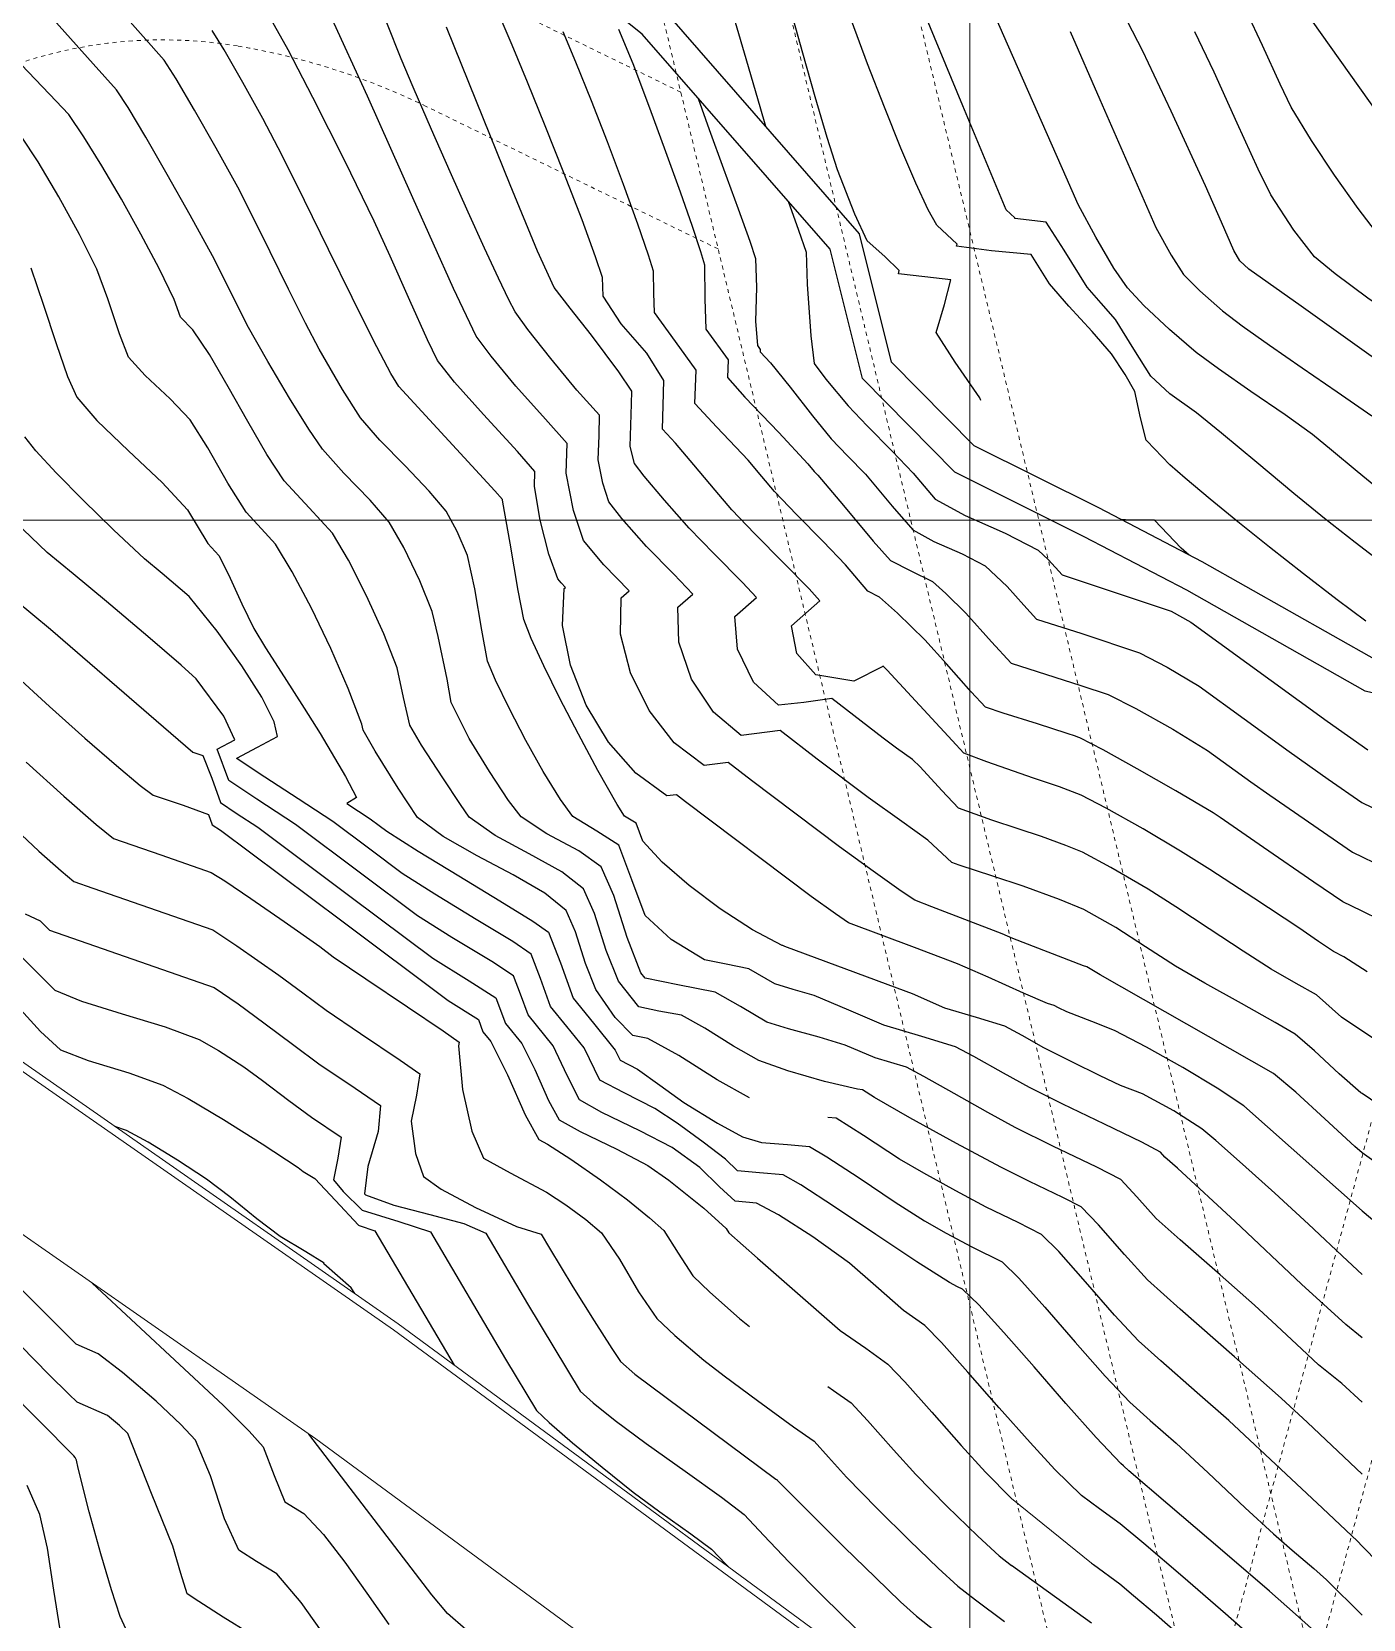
# Model space of a CAD drawing. Extents: x 62344 to 62624, y 108620 to 109406.
# Drawn here: x 62570.29 to 62603.23, y 108820.32 to 108859.58 of the extents above; entities that cross this region are included whole.
import ezdxf

# ---------------------------------------------------------------- set-up
doc = ezdxf.new("R2010")
doc.units = 0
doc.header["$LTSCALE"] = 0.039369
doc.header["$MEASUREMENT"] = 0
for name, pattern in [('NASCOSTA', [9.525, 6.35, -3.175]), ('TRATTEGGIATA', [0.75, 0.5, -0.25]), ('TRATTOPUNTO2', [0.5, 0.25, -0.125, 0, -0.125])]:
    doc.linetypes.add(name, pattern=pattern)
for name, color, linetype in [('coordinate', 2, 'Continuous'), ('curve livello 1m', 2, 'Continuous'), ('curve livello 5m', 7, 'Continuous'), ('LIN010TR', 2, 'NASCOSTA'), ('LIN018CO', 6, 'Continuous'), ('LIN025CO', 7, 'Continuous'), ('Strade', 7, 'Continuous')]:
    doc.layers.add(name, color=color, linetype=linetype)

msp = doc.modelspace()

# ---------------------------------------------------------------- linework, layer by layer
at = {"layer": 'coordinate', "linetype": 'Continuous', "lineweight": 0}
for p, q in [((62593.49999, 108911.77057), (62593.49999, 108767.81839)), ((62512.68886, 108847.50002), (62623.7144, 108847.50002))]:
    msp.add_line(p, q, dxfattribs=at)
at = {"layer": 'curve livello 1m', "linetype": 'Continuous', "lineweight": 0}
msp.add_line((62596.50663, 108821.70549), (62594.53186, 108823.30416), dxfattribs=at)
at = {"layer": 'curve livello 1m', "flags": 128}
for points in [[(62603.20614, 108825.68799), (62602.70336, 108826.14693), (62602.70336, 108826.14693), (62602.12211, 108826.61224), (62601.70805, 108826.9931), (62601.0831, 108827.57939), (62600.54275, 108828.08073), (62600.54275, 108828.08073), (62599.69254, 108828.83274), (62598.70244, 108829.69903), (62598.10728, 108830.23155), (62598.10728, 108830.23155), (62597.628, 108830.76428), (62597.23359, 108831.19268), (62597.23359, 108831.19268), (62596.64131, 108831.49549), (62595.55449, 108832.01957), (62594.618, 108832.48219), (62594.618, 108832.48219), (62593.94656, 108832.84928), (62593.11401, 108833.31815), (62592.36142, 108833.74037), (62591.92987, 108833.96749), (62591.92987, 108833.96749), (62591.15859, 108834.19805), (62590.41229, 108834.51794), (62589.76763, 108834.71141), (62589.00977, 108834.917), (62588.47703, 108835.08485), (62588.47703, 108835.08485), (62587.82163, 108835.4703), (62587.20065, 108835.82959), (62587.20065, 108835.82959), (62586.27107, 108836.00494), (62585.46541, 108836.17635), (62585.46541, 108836.17635), (62585.36168, 108836.30489), (62585.01766, 108837.17546), (62584.68947, 108838.21799), (62584.37857, 108838.92441), (62584.37857, 108838.92441), (62583.82424, 108839.3188), (62583.03326, 108839.73948), (62582.39727, 108840.16318), (62582.39727, 108840.16318), (62582.08794, 108840.56718), (62581.61357, 108841.28556), (62581.11647, 108842.1028), (62581.11647, 108842.1028), (62580.66932, 108842.98832), (62580.56688, 108843.56877), (62580.34644, 108844.62253), (62580.1992, 108845.23779), (62580.1992, 108845.23779), (62579.89061, 108846.0032), (62579.49651, 108846.82341), (62579.13513, 108847.45236), (62579.13513, 108847.45236), (62578.66489, 108847.99259), (62578.01264, 108848.65938), (62577.48208, 108849.2535), (62577.48208, 108849.2535), (62577.14918, 108849.74828), (62576.67053, 108850.52062), (62576.13321, 108851.42667), (62575.62432, 108852.32255), (62575.62432, 108852.32255), (62575.20509, 108853.15613), (62574.76396, 108854.03674), (62574.76396, 108854.03674), (62574.2128, 108855.04171), (62573.64267, 108856.05346), (62573.11058, 108856.9734), (62572.67353, 108857.70299), (62572.38854, 108858.14364), (62572.38854, 108858.14364), (62571.81529, 108858.79012), (62568.57827, 108862.39767)], [(62603.7395, 108846.40702), (62603.03275, 108846.94425), (62602.27068, 108847.53913), (62602.27068, 108847.53913), (62601.51639, 108848.15597), (62600.59924, 108848.92338), (62599.72574, 108849.6532), (62599.10241, 108850.15726), (62599.10241, 108850.15726), (62598.44552, 108850.62158), (62597.97916, 108851.05815), (62597.55666, 108851.73183), (62597.10261, 108852.4672), (62597.10261, 108852.4672), (62596.75099, 108852.86524), (62596.39686, 108853.2657), (62596.39686, 108853.2657), (62595.83153, 108854.18227), (62595.38401, 108854.87332), (62595.38401, 108854.87332), (62594.60806, 108854.96038), (62594.61219, 108854.98228), (62594.40056, 108855.17797), (62593.32682, 108857.74731), (62591.8248, 108861.37861)], [(62603.20614, 108827.27727), (62602.79712, 108827.60446), (62602.79712, 108827.60446), (62601.70651, 108828.60763), (62600.06039, 108830.15191), (62598.63712, 108831.47242), (62598.63712, 108831.47242), (62598.32499, 108831.74807), (62598.21302, 108831.87125), (62597.75166, 108832.11307), (62596.83363, 108832.5582), (62595.79574, 108833.05896), (62594.97483, 108833.46772), (62594.97483, 108833.46772), (62594.3339, 108833.82075), (62593.5954, 108834.23698), (62593.14773, 108834.47726), (62593.14773, 108834.47726), (62592.31035, 108834.73076), (62591.36955, 108835.00883), (62591.36955, 108835.00883), (62590.50554, 108835.37943), (62589.64897, 108835.74632), (62589.64897, 108835.74632), (62589.13111, 108835.896), (62588.67651, 108836.03119), (62588.67651, 108836.03119), (62588.03515, 108836.40542), (62587.46966, 108836.51572), (62586.93626, 108836.62501), (62586.93626, 108836.62501), (62586.11247, 108837.13142), (62585.4647, 108837.7258), (62585.4647, 108837.7258), (62585.13763, 108838.60782), (62584.81251, 108839.46355), (62584.81251, 108839.46355), (62584.27153, 108839.8088), (62583.67793, 108840.17293), (62583.67793, 108840.17293), (62583.37169, 108840.59518), (62582.94448, 108841.28365), (62582.94448, 108841.28365), (62582.51578, 108842.05312), (62582.10002, 108842.84999), (62581.76182, 108843.54626), (62581.56581, 108844.01396), (62581.56581, 108844.01396), (62581.42743, 108844.78249), (62581.24993, 108845.80363), (62581.24993, 108845.80363), (62581.06786, 108846.63014), (62580.8191, 108847.21647), (62580.54093, 108847.72679), (62580.54093, 108847.72679), (62580.12664, 108848.22013), (62579.52669, 108848.84041), (62578.90504, 108849.48008), (62578.42562, 108850.0316), (62578.42562, 108850.0316), (62577.9775, 108850.73127), (62577.39982, 108851.72624), (62577.39982, 108851.72624), (62577.06335, 108852.3712), (62576.64434, 108853.21619), (62576.19236, 108854.1396), (62575.75697, 108855.0198), (62575.38774, 108855.73516), (62575.38774, 108855.73516), (62574.85692, 108856.69955), (62574.32047, 108857.64258), (62573.86353, 108858.41705), (62573.57124, 108858.87573), (62573.57124, 108858.87573), (62571.55405, 108861.15057)], [(62603.63023, 108848.24737), (62603.0796, 108848.70017), (62602.4415, 108849.23472), (62601.97211, 108849.61757), (62601.97211, 108849.61757), (62601.2956, 108850.10552), (62600.45332, 108850.68667), (62599.65139, 108851.24153), (62599.09592, 108851.65058), (62599.09592, 108851.65058), (62598.43581, 108852.21913), (62597.80576, 108852.80894), (62597.39477, 108853.24308), (62597.39477, 108853.24308), (62597.0644, 108853.73549), (62596.61353, 108854.49884), (62596.17743, 108855.30411), (62596.17743, 108855.30411), (62595.88124, 108855.98148), (62593.63281, 108861.09235)], [(62605.18608, 108850.29992), (62601.69261, 108852.7926), (62600.39674, 108853.70858), (62600.18068, 108853.91085), (62600.02606, 108854.17262), (62599.7211, 108854.86688), (62599.32907, 108855.76661), (62599.32907, 108855.76661), (62598.48157, 108857.61441), (62597.78184, 108859.09631), (62597.78184, 108859.09631), (62596.63995, 108861.31107)], [(62587.59101, 108860.15305), (62587.9154, 108859.06003), (62588.30158, 108857.72811), (62588.44216, 108857.24815)], [(62603.20614, 108831.8514), (62603.02271, 108832.00837), (62602.28135, 108832.69353), (62601.56446, 108833.35376), (62601.00995, 108833.81631), (62601.00995, 108833.81631), (62596.72234, 108836.25401), (62596.38863, 108836.44911), (62596.31295, 108836.47837), (62594.56502, 108837.1541), (62594.29811, 108837.2715), (62592.55898, 108837.94083), (62592.13598, 108838.09766), (62591.79752, 108838.32668), (62591.1094, 108838.81567), (62590.27806, 108839.41792), (62590.27806, 108839.41792), (62588.09654, 108841.05921), (62587.52111, 108841.50342), (62586.92393, 108841.42847), (62586.18684, 108841.99505), (62585.5636, 108842.79274), (62585.10349, 108843.72198), (62584.85581, 108844.6832), (62584.86988, 108845.57684), (62584.86988, 108845.57684), (62585.07067, 108845.75491), (62584.44637, 108846.3996), (62583.93729, 108847.00062), (62583.692, 108847.73989), (62583.51584, 108848.66068), (62583.51584, 108848.66068), (62583.53679, 108849.39896), (62583.00545, 108849.99782), (62582.26362, 108850.81644), (62582.26362, 108850.81644), (62581.65811, 108851.56019), (62581.28863, 108852.05299), (62581.28863, 108852.05299), (62580.7253, 108853.23281), (62579.7212, 108855.474), (62578.59978, 108857.98715), (62577.68446, 108859.98283)], [(62603.20614, 108833.31681), (62603.17146, 108833.34), (62602.63526, 108833.80747), (62602.02507, 108834.3739), (62601.54254, 108834.7867), (62601.54254, 108834.7867), (62601.05371, 108835.07962), (62600.22212, 108835.5435), (62599.31165, 108836.04919), (62598.5862, 108836.46751), (62598.5862, 108836.46751), (62597.84215, 108836.9512), (62597.1077, 108837.42825), (62597.1077, 108837.42825), (62596.31824, 108837.87257), (62595.71621, 108838.11522), (62594.82006, 108838.44764), (62594.82006, 108838.44764), (62594.06637, 108838.69714), (62593.2359, 108838.97081), (62593.2359, 108838.97081), (62593.05533, 108839.03612), (62592.45972, 108839.58912), (62591.81237, 108840.051), (62590.98161, 108840.63949), (62590.98161, 108840.63949), (62589.72456, 108841.58524), (62588.80249, 108842.29705), (62587.84558, 108842.17695), (62587.15384, 108842.74854), (62586.6127, 108843.56628), (62586.29571, 108844.48161), (62586.27643, 108845.346), (62586.27643, 108845.346), (62586.64385, 108845.67184), (62586.17659, 108846.16127), (62585.50146, 108846.85155), (62585.50146, 108846.85155), (62584.89301, 108847.54555), (62584.56991, 108847.95135), (62584.56991, 108847.95135), (62584.41645, 108848.41384), (62584.30624, 108848.98989), (62584.30624, 108848.98989), (62584.33029, 108849.59162), (62584.33758, 108850.09383), (62584.33758, 108850.09383), (62583.77726, 108850.71765), (62583.13235, 108851.5019), (62582.56688, 108852.21906), (62582.2505, 108852.654), (62582.2505, 108852.654), (62582.09716, 108852.94686), (62581.83782, 108853.48777), (62581.49458, 108854.22812), (62581.08953, 108855.1193), (62580.64477, 108856.11271), (62580.18238, 108857.15972), (62579.72446, 108858.21174), (62579.72446, 108858.21174), (62579.4341, 108858.91422), (62579.07905, 108859.79855)], [(62603.33067, 108836.33054), (62602.75367, 108836.70149), (62602.49187, 108836.82879), (62602.12167, 108837.08224), (62601.64009, 108837.41444), (62601.64009, 108837.41444), (62600.52035, 108838.15488), (62599.43624, 108838.85934), (62598.71299, 108839.31647), (62598.71299, 108839.31647), (62597.78644, 108839.86192), (62596.87458, 108840.37513), (62596.25097, 108840.70215), (62596.25097, 108840.70215), (62595.71967, 108840.90609), (62595.07657, 108841.11847), (62593.9168, 108841.52532), (62593.34762, 108841.73801), (62593.34762, 108841.73801), (62593.05992, 108842.04863), (62591.45024, 108843.78652), (62591.36293, 108843.8831), (62591.34565, 108843.89944), (62591.35012, 108843.8824), (62590.62613, 108843.51437), (62589.68886, 108843.67389), (62589.68886, 108843.67389), (62589.21796, 108844.20455), (62589.08952, 108844.88432), (62589.08952, 108844.88432), (62589.7902, 108845.50571), (62589.52488, 108845.80507), (62588.89914, 108846.43907), (62588.17429, 108847.16883), (62587.61164, 108847.75546), (62587.61164, 108847.75546), (62587.19576, 108848.24057), (62586.67113, 108848.86949), (62586.21745, 108849.40144), (62586.21745, 108849.40144), (62585.89242, 108849.75016), (62585.90824, 108850.3405), (62585.93135, 108850.95199), (62585.93135, 108850.95199), (62585.50459, 108851.62732), (62584.86908, 108852.35421), (62584.42517, 108853.04248), (62584.42517, 108853.04248), (62584.4143, 108853.49844), (62584.2417, 108854.01706), (62583.90431, 108854.92949), (62583.90431, 108854.92949), (62583.45275, 108856.09472), (62582.99371, 108857.25331), (62582.55786, 108858.33037), (62582.17586, 108859.25096), (62581.87839, 108859.94019)], [(62593.77415, 108850.45785), (62593.747, 108850.52911), (62593.747, 108850.52911), (62593.13731, 108851.41006), (62592.66206, 108852.13964), (62592.66206, 108852.13964), (62592.875, 108852.83669), (62593.03208, 108853.44768), (62593.03208, 108853.44768), (62592.38715, 108853.5212), (62591.73457, 108853.59326), (62591.73457, 108853.59326), (62591.75005, 108853.67533), (62591.39227, 108854.01924), (62590.95701, 108854.40865), (62590.95701, 108854.40865), (62590.64951, 108855.07194), (62590.22589, 108856.16868), (62590.22589, 108856.16868), (62589.9671, 108856.96865), (62589.67455, 108857.97182), (62589.37105, 108859.05247), (62589.07942, 108860.08486)], [(62603.64211, 108854.50887), (62603.1084, 108855.20538), (62602.52299, 108856.0302), (62601.94859, 108856.89498), (62601.44793, 108857.71132), (62601.44793, 108857.71132), (62601.17434, 108858.28416), (62600.73766, 108859.24243), (62600.35371, 108860.06613)], [(62623.7144, 108843.21691), (62622.51087, 108844.06012), (62618.98618, 108846.40317), (62615.35779, 108848.81708), (62612.63699, 108850.54137), (62610.58946, 108851.79746), (62609.87304, 108852.18659), (62608.98302, 108852.64882), (62608.05481, 108853.12581), (62607.22385, 108853.55925), (62606.62554, 108853.89079), (62606.62554, 108853.89079), (62606.06732, 108854.24557), (62605.71922, 108854.49999), (62605.71922, 108854.49999), (62603.85611, 108857.1958), (62601.95227, 108859.87825)], [(62603.20614, 108828.84137), (62602.83674, 108829.18119), (62601.87289, 108830.08525), (62601.03948, 108830.85856), (62601.03948, 108830.85856), (62600.24701, 108831.57109), (62599.58048, 108832.16039), (62599.23987, 108832.44968), (62599.23987, 108832.44968), (62598.54557, 108832.88821), (62597.76849, 108833.30988), (62597.76849, 108833.30988), (62597.22326, 108833.52066), (62596.72142, 108833.75605), (62596.02083, 108834.10145), (62595.33165, 108834.45325), (62595.33165, 108834.45325), (62594.79114, 108834.75368), (62594.36558, 108834.98704), (62594.36558, 108834.98704), (62593.66052, 108835.20034), (62592.87925, 108835.43136), (62592.87925, 108835.43136), (62592.08059, 108835.78265), (62591.70175, 108835.92846), (62588.92361, 108836.95843), (62588.88564, 108836.97471), (62588.876, 108836.97753), (62588.86965, 108836.98124), (62588.85876, 108836.98341), (62588.12018, 108837.37126), (62587.32349, 108837.88491), (62586.5514, 108838.46246), (62585.88664, 108839.04205), (62585.41194, 108839.56178), (62585.41194, 108839.56178), (62585.24646, 108840.00269), (62584.95859, 108840.18268), (62584.77249, 108840.4645), (62584.29652, 108841.3084), (62583.81415, 108842.20447), (62583.35745, 108843.08917), (62582.95852, 108843.89895), (62582.64943, 108844.57028), (62582.46229, 108845.03961), (62582.46229, 108845.03961), (62582.32182, 108845.75879), (62582.13027, 108846.9347), (62581.94932, 108847.94598), (62581.94932, 108847.94598), (62581.93503, 108848.00226), (62581.93523, 108848.00921), (62581.74411, 108848.222), (62579.36916, 108850.8097), (62579.17531, 108851.12994), (62578.74555, 108851.94804), (62578.21663, 108853.0067), (62577.63366, 108854.19526), (62577.04175, 108855.40305), (62576.48599, 108856.51937), (62576.01151, 108857.43357), (62576.01151, 108857.43357), (62575.51775, 108858.32552), (62575.05198, 108859.1308), (62574.75393, 108859.60781)], [(62603.54114, 108834.64127), (62602.69229, 108835.20897), (62602.07513, 108835.75708), (62601.57486, 108836.04382), (62600.95505, 108836.3939), (62600.95505, 108836.3939), (62600.2574, 108836.83837), (62599.42281, 108837.38998), (62598.59316, 108837.93817), (62597.91035, 108838.37236), (62597.91035, 108838.37236), (62596.98496, 108838.91099), (62596.28461, 108839.28736), (62596.28461, 108839.28736), (62595.87684, 108839.45171), (62595.26986, 108839.67687), (62595.26986, 108839.67687), (62594.69144, 108839.86839), (62594.0416, 108840.0825), (62594.0416, 108840.0825), (62593.22118, 108840.37649), (62592.8088, 108840.81638), (62592.27121, 108841.40212), (62592.27121, 108841.40212), (62592.07621, 108841.58317), (62591.68516, 108841.86106), (62591.35259, 108842.11127), (62590.08387, 108843.09068), (62589.39579, 108842.99459), (62588.76722, 108842.92542), (62588.76722, 108842.92542), (62588.15053, 108843.49489), (62587.74896, 108844.30591), (62587.68297, 108845.11516), (62587.68297, 108845.11516), (62588.21703, 108845.58877), (62587.87651, 108845.95867), (62587.16565, 108846.67411), (62586.55655, 108847.3035), (62586.55655, 108847.3035), (62585.94595, 108847.99294), (62585.44446, 108848.58501), (62585.20252, 108848.90207), (62585.20252, 108848.90207), (62585.09665, 108849.3191), (62585.12659, 108850.37401), (62585.13699, 108850.69499), (62584.8143, 108851.16512), (62584.14201, 108852.07597), (62584.14201, 108852.07597), (62583.61482, 108852.74116), (62583.21237, 108853.25501), (62583.21237, 108853.25501), (62582.80373, 108854.15408), (62582.12622, 108855.79319), (62581.29777, 108857.85662), (62580.5562, 108859.69576)], [(62584.80965, 108859.64541), (62585.1591, 108858.79187), (62585.57291, 108857.697), (62585.9723, 108856.61606), (62586.33264, 108855.61819), (62586.62929, 108854.77251), (62586.83761, 108854.14816), (62586.93297, 108853.81427), (62586.94544, 108852.974), (62586.9708, 108852.22833), (62587.52007, 108851.46597), (62587.50587, 108851.02769), (62587.93624, 108850.54192), (62588.77738, 108849.66502), (62589.49454, 108848.89407), (62589.64903, 108848.70079), (62589.73602, 108848.61047), (62590.3768, 108847.85981), (62591.10666, 108846.98268), (62591.53356, 108846.49938), (62592.03658, 108846.24729), (62592.57247, 108845.98462), (62592.90551, 108845.68815), (62593.402, 108845.2005), (62594.0349, 108844.49355), (62594.51861, 108843.96525), (62596.24054, 108843.41243), (62596.91735, 108843.18772), (62597.60695, 108842.83916), (62598.51738, 108842.32748), (62599.37549, 108841.80617), (62600.45102, 108841.02521), (62600.91763, 108840.6954), (62602.96298, 108839.28911), (62603.74724, 108838.90651)], [(62595.97725, 108859.58673), (62596.71666, 108857.90601), (62598.10174, 108854.73837), (62598.47825, 108854.0585), (62598.78772, 108853.57696), (62599.18806, 108853.17088), (62599.74633, 108852.67958), (62600.2339, 108852.30946), (62600.91515, 108851.82536), (62601.72193, 108851.26678), (62602.58612, 108850.67324), (62603.43959, 108850.08424)], [(62603.20614, 108823.90413), (62601.85213, 108825.1839), (62601.20387, 108825.78808), (62600.04952, 108826.80924), (62598.70451, 108827.9856), (62597.88956, 108828.71503), (62597.88956, 108828.71503), (62597.32215, 108829.33428), (62596.68034, 108830.06843), (62596.25416, 108830.5141), (62596.25416, 108830.5141), (62595.80286, 108830.74484), (62594.97475, 108831.14416), (62594.26118, 108831.49667), (62594.26118, 108831.49667), (62593.17003, 108832.08062), (62592.01461, 108832.71903), (62591.14156, 108833.22037), (62591.14156, 108833.22037), (62590.84359, 108833.41308), (62590.71893, 108833.42333), (62589.9, 108833.61416), (62588.99578, 108833.87904), (62588.27754, 108834.13851), (62588.27754, 108834.13851), (62587.65296, 108834.48824), (62586.94491, 108834.93886), (62586.36614, 108835.25377), (62586.36614, 108835.25377), (62585.80254, 108835.36009), (62585.31407, 108835.46401), (62585.31407, 108835.46401), (62584.80355, 108836.09662), (62584.50299, 108836.85722), (62584.21625, 108837.76808), (62583.94462, 108838.38526), (62583.4047, 108838.80265), (62582.59618, 108839.24581), (62581.75488, 108839.70074), (62581.11662, 108840.15342), (62581.11662, 108840.15342), (62580.8947, 108840.46406), (62580.4579, 108841.12554), (62579.93724, 108841.93944), (62579.93724, 108841.93944), (62579.64204, 108842.43144), (62579.48863, 108843.11549), (62579.33055, 108843.84545), (62579.33055, 108843.84545), (62579.00128, 108844.68709), (62578.57462, 108845.62719), (62578.12562, 108846.50954), (62577.72933, 108847.17793), (62577.72933, 108847.17793), (62577.15838, 108847.80483), (62576.53855, 108848.47539), (62576.53855, 108848.47539), (62576.11092, 108849.12315), (62575.63849, 108849.93695), (62575.15411, 108850.79981), (62574.69066, 108851.59478), (62574.28101, 108852.20488), (62574.28101, 108852.20488), (62573.97308, 108852.51837), (62573.81377, 108852.95867), (62573.44043, 108853.72495), (62572.9944, 108854.57422), (62572.51189, 108855.44296), (62572.02909, 108856.26769), (62571.5822, 108856.98488), (62571.20743, 108857.53104), (62570.73255, 108858.03957), (62569.85426, 108858.95313)], [(62586.78081, 108857.93294), (62587.04848, 108857.16463), (62587.40418, 108856.18892), (62587.7672, 108855.20129), (62588.05681, 108854.39722), (62588.19231, 108853.97218), (62588.22248, 108853.25748), (62588.19792, 108852.42192), (62588.24361, 108851.82125), (62588.31443, 108851.72296), (62588.3126, 108851.66646), (62588.56899, 108851.39138), (62589.05315, 108850.79299), (62589.6088, 108850.08079), (62590.06977, 108849.51378), (62590.47577, 108849.09121), (62590.91483, 108848.63635), (62591.58006, 108847.84914), (62592.08822, 108847.25828), (62592.61171, 108846.97449), (62593.30742, 108846.66985), (62593.88134, 108846.36982), (62594.42153, 108845.85921), (62594.83368, 108845.39883), (62595.14867, 108845.05481), (62596.27, 108844.6948), (62597.69797, 108844.2207), (62598.37763, 108843.86501), (62599.17088, 108843.39288), (62601.39547, 108841.77756), (62602.36059, 108841.0954), (62603.19853, 108840.51927), (62604.46066, 108839.9056)], [(62589.00167, 108855.39276), (62589.00167, 108855.39276), (62589.25958, 108854.67593), (62589.45165, 108854.1301), (62589.47055, 108853.33786), (62589.56486, 108852.06292), (62589.65007, 108851.37823), (62589.93897, 108850.98445), (62590.49052, 108850.32677), (62590.95519, 108849.83633), (62591.5732, 108849.20713), (62592.09364, 108848.66223), (62592.64289, 108848.01717), (62593.38657, 108847.61402), (62594.37489, 108847.18125), (62595.19021, 108846.75503), (62595.44107, 108846.51791), (62595.77874, 108846.14436), (62596.29946, 108845.97718), (62598.4786, 108845.25368), (62598.96628, 108844.97959), (62602.33992, 108842.52992), (62603.34121, 108841.82219)], [(62570.27089, 108853.74239), (62570.58222, 108852.82217), (62570.89281, 108851.87167), (62571.17583, 108851.05715), (62571.40441, 108850.54491), (62571.40441, 108850.54491), (62571.90475, 108849.96894), (62572.68838, 108849.21925), (62573.51559, 108848.43444), (62574.14669, 108847.7531), (62574.14669, 108847.7531), (62574.65147, 108846.91918), (62574.91773, 108846.62907), (62575.15928, 108846.15423), (62575.48761, 108845.43472), (62575.78512, 108844.82384), (62575.78512, 108844.82384), (62576.07674, 108844.34655), (62576.53839, 108843.62558), (62577.03386, 108842.85373), (62577.42692, 108842.22381), (62577.42692, 108842.22381), (62578.05011, 108841.15802), (62578.32536, 108840.64185), (62578.32536, 108840.64185), (62578.09051, 108840.49493), (62578.66711, 108840.11498), (62578.88687, 108839.95044), (62579.07975, 108839.80602), (62579.85238, 108839.3105), (62580.85696, 108838.69954), (62581.87492, 108838.08643), (62582.6877, 108837.58448), (62583.07672, 108837.30697), (62583.07672, 108837.30697), (62583.37044, 108836.55087), (62583.6873, 108835.68007), (62583.6873, 108835.68007), (62584.18707, 108835.05578), (62584.72701, 108834.39172), (62584.72701, 108834.39172), (62584.8499, 108834.14124), (62585.2782, 108833.92078), (62585.82686, 108833.52656), (62586.41989, 108833.09694), (62586.41989, 108833.09694), (62587.25628, 108832.58347), (62587.87856, 108832.24583), (62587.87856, 108832.24583), (62588.34231, 108832.10998), (62588.98495, 108832.06194), (62589.53238, 108832.01207), (62589.53238, 108832.01207), (62589.95921, 108831.75703), (62590.75726, 108831.22984), (62591.65404, 108830.63383), (62592.37708, 108830.17233), (62592.37708, 108830.17233), (62592.91628, 108829.86641), (62593.54754, 108829.52561), (62593.54754, 108829.52561), (62594.29529, 108829.15696), (62594.70785, 108828.75096), (62595.35102, 108828.03217), (62596.1038, 108827.16887), (62596.84517, 108826.32938), (62597.45413, 108825.68198), (62597.45413, 108825.68198), (62597.9611, 108825.2327), (62598.6001, 108824.66994), (62598.6001, 108824.66994), (62599.39031, 108823.93603), (62600.30921, 108823.07213), (62601.00689, 108822.42679), (62601.00689, 108822.42679), (62601.47407, 108822.02702), (62602.00423, 108821.57461), (62602.00423, 108821.57461), (62602.32155, 108821.29141), (62603.20614, 108820.41389)], [(62602.02118, 108820.02311), (62601.55697, 108820.44311), (62600.91253, 108821.01254), (62599.75215, 108822.00644), (62598.39284, 108823.15948), (62597.42803, 108823.98989), (62597.29822, 108824.11087), (62597.23641, 108824.16546), (62596.62204, 108824.81285), (62595.87617, 108825.64999), (62595.0857, 108826.55599), (62594.33755, 108827.40998), (62593.71863, 108828.09107), (62593.31586, 108828.47839), (62593.19072, 108828.54008), (62592.99483, 108828.64832), (62592.19023, 108829.15778), (62591.17416, 108829.82954), (62590.14859, 108830.51289), (62589.31547, 108831.05713), (62588.87678, 108831.31156), (62588.29663, 108831.35478), (62587.75295, 108831.40402), (62587.4505, 108831.69253), (62586.90339, 108832.11897), (62586.25762, 108832.58496), (62585.70691, 108832.95071), (62584.94373, 108833.33591), (62584.34749, 108833.65043), (62583.95743, 108834.44547), (62583.5273, 108834.97448), (62583.12918, 108835.4718), (62582.87676, 108836.1655), (62582.64277, 108836.76783), (62582.19584, 108837.07563), (62581.28947, 108837.62755), (62580.26373, 108838.2473), (62579.45869, 108838.75863), (62578.65544, 108839.36007), (62577.74027, 108840.04531), (62576.88491, 108840.6099), (62575.89001, 108841.2494), (62575.36956, 108841.60745), (62575.36612, 108841.61664), (62575.87646, 108841.88267), (62576.37034, 108842.14562), (62576.29318, 108842.50906), (62575.98338, 108843.12029), (62575.49343, 108843.8962), (62574.87583, 108844.75364), (62574.18308, 108845.60948), (62573.52202, 108846.17955), (62573.08443, 108846.54028), (62572.31445, 108847.26284), (62571.56189, 108847.99835), (62570.89787, 108848.67436), (62570.39356, 108849.21844), (62570.12008, 108849.55818)], [(62600.92526, 108819.47459), (62599.82082, 108820.45047), (62598.76629, 108821.3641), (62597.80117, 108822.18875), (62597.21499, 108822.67703), (62596.70985, 108823.04537), (62596.26159, 108823.37524), (62595.60297, 108824.01925), (62594.98707, 108824.68835), (62594.22527, 108825.5461), (62593.44993, 108826.42533), (62592.79343, 108827.15889), (62592.38813, 108827.57965), (62591.86145, 108827.95033), (62591.17378, 108828.55442), (62590.52355, 108829.12206), (62589.61537, 108829.77078), (62588.76264, 108830.32226), (62588.22118, 108830.61105), (62587.6926, 108830.65454), (62587.3082, 108831.014), (62586.82057, 108831.48638), (62586.13562, 108831.98064), (62585.3361, 108832.39663), (62584.39459, 108832.84949), (62583.84507, 108833.15963), (62583.53999, 108833.76389), (62583.18785, 108834.49922), (62582.57105, 108835.26353), (62582.38308, 108835.78013), (62582.20883, 108836.22868), (62581.67651, 108836.58119), (62580.68602, 108837.1791), (62579.83763, 108837.71124), (62578.42402, 108838.7697), (62576.81343, 108839.97564), (62575.85889, 108840.59909), (62575.16616, 108841.06108), (62574.87593, 108841.83681), (62575.31375, 108842.06744), (62575.04663, 108842.65482), (62574.36013, 108843.57764), (62573.98648, 108843.91321), (62573.16422, 108844.62231), (62572.14002, 108845.4922), (62571.31473, 108846.17084), (62570.67039, 108846.70366), (62569.87943, 108847.45621)], [(62598.92439, 108846.6362), (62598.72509, 108846.80565), (62598.72509, 108846.80565), (62598.0681, 108847.4967), (62597.35083, 108847.50992), (62597.24166, 108847.51335)], [(62598.92439, 108846.6362), (62598.72509, 108846.80565), (62598.72509, 108846.80565), (62598.0681, 108847.4967), (62597.35083, 108847.50992), (62597.24166, 108847.51335)], [(62569.88047, 108845.52914), (62570.75802, 108844.80484), (62570.75802, 108844.80484), (62573.37341, 108842.54941), (62574.27468, 108841.76473), (62574.52809, 108841.67648), (62574.74416, 108841.1174), (62574.96275, 108840.51472), (62574.96275, 108840.51472), (62575.35126, 108840.25562), (62575.88659, 108839.90597), (62575.88659, 108839.90597), (62578.19259, 108838.17933), (62580.21657, 108836.66385), (62581.11257, 108836.11029), (62581.77488, 108835.68954), (62581.77488, 108835.68954), (62582.01293, 108835.05526), (62582.41828, 108834.55297), (62582.74061, 108833.91093), (62583.07916, 108833.14698), (62583.34266, 108832.66883), (62583.34266, 108832.66883), (62583.86165, 108832.37767), (62584.7659, 108831.93973), (62585.53571, 108831.54002), (62585.53571, 108831.54002), (62586.05148, 108831.1802), (62586.9147, 108830.48225), (62587.46675, 108829.98287), (62587.46675, 108829.98287), (62587.539, 108829.87038), (62588.24584, 108829.24826), (62590.28757, 108827.46013), (62590.92168, 108827.01699), (62591.47342, 108826.62552), (62591.47342, 108826.62552), (62591.8866, 108826.18962), (62592.55531, 108825.43619), (62593.28571, 108824.61002), (62593.88395, 108823.95589), (62593.88395, 108823.95589), (62594.53186, 108823.30416)], [(62570.1512, 108841.51466), (62571.08391, 108840.67081), (62571.88561, 108839.97282), (62572.31579, 108839.6301), (62572.31579, 108839.6301), (62573.48652, 108839.22238), (62574.73049, 108838.78859), (62575.06604, 108838.57784), (62575.70947, 108838.14407), (62576.53487, 108837.57337), (62577.41634, 108836.95184), (62577.41634, 108836.95184), (62577.75121, 108836.70328), (62578.55696, 108836.15263), (62579.58411, 108835.46718), (62580.47262, 108834.87168), (62580.86242, 108834.59085), (62580.86242, 108834.59085), (62580.84624, 108834.501), (62580.95138, 108833.4157), (62581.18022, 108832.38566), (62581.4641, 108831.71992), (62581.4641, 108831.71992), (62582.12902, 108831.35489), (62583.02786, 108830.88156), (62583.02786, 108830.88156), (62583.50123, 108830.56542), (62584.0032, 108830.20112), (62584.0032, 108830.20112), (62584.39068, 108829.87331), (62584.83202, 108829.22494), (62585.30569, 108828.41367), (62585.75315, 108827.75204), (62585.75315, 108827.75204), (62586.20368, 108827.33102), (62586.91817, 108826.72667), (62586.91817, 108826.72667), (62587.42443, 108826.33797), (62588.24583, 108825.72618), (62589.13596, 108825.07483), (62589.13596, 108825.07483), (62589.64398, 108824.71728), (62590.0039, 108824.32162), (62590.44589, 108823.82917), (62590.44589, 108823.82917), (62591.20518, 108823.05394), (62592.00332, 108822.26257), (62592.71123, 108821.58129), (62593.19981, 108821.13633), (62593.19981, 108821.13633), (62593.63645, 108820.79508), (62594.35857, 108820.25908)], [(62569.75976, 108839.98457), (62570.4718, 108839.31548), (62570.4718, 108839.31548), (62571.01697, 108838.82654), (62571.33634, 108838.56278), (62571.33634, 108838.56278), (62571.80394, 108838.39994), (62574.76851, 108837.36614), (62575.36582, 108836.9729), (62576.40724, 108836.24547), (62576.40724, 108836.24547), (62576.99461, 108835.80937), (62577.57307, 108835.38015), (62577.57307, 108835.38015), (62578.4236, 108834.80241), (62579.40845, 108834.14534), (62579.89161, 108833.80592), (62579.89161, 108833.80592), (62579.80813, 108833.27563), (62579.68046, 108832.63361), (62579.68046, 108832.63361), (62579.78296, 108831.83357), (62579.98437, 108831.26569), (62579.98437, 108831.26569), (62580.42178, 108830.95532), (62581.27307, 108830.49893), (62582.28286, 108830.03342), (62582.28286, 108830.03342), (62582.89395, 108829.83914), (62583.09761, 108829.4941), (62583.67725, 108828.53468), (62584.20391, 108827.69782), (62584.64205, 108827.01567), (62584.86022, 108826.69287), (62584.86022, 108826.69287), (62585.21452, 108826.38104), (62588.70307, 108823.78273), (62588.72957, 108823.76344), (62588.73286, 108823.75995), (62589.55308, 108822.9319), (62590.39054, 108822.10001), (62591.16252, 108821.34515), (62591.78632, 108820.74819), (62592.17922, 108820.39002), (62592.17922, 108820.39002), (62592.65202, 108820.02532)], [(62570.1275, 108837.76616), (62570.50111, 108837.58641), (62570.73071, 108837.35774), (62572.22707, 108836.84319), (62574.80652, 108835.94369), (62575.39815, 108835.5391), (62576.03288, 108835.07118), (62576.77376, 108834.51447), (62577.39493, 108834.05702), (62577.39493, 108834.05702), (62578.29386, 108833.45078), (62578.9208, 108833.02099), (62578.9208, 108833.02099), (62578.86252, 108832.38079), (62578.60656, 108831.51754), (62578.52747, 108830.83719), (62578.52747, 108830.83719), (62578.54928, 108830.81394), (62578.54947, 108830.81379), (62579.25103, 108830.55669), (62580.14242, 108830.32719), (62580.98093, 108830.10459), (62581.5238, 108829.86815), (62581.5238, 108829.86815), (62582.55539, 108828.1205), (62583.86029, 108825.96061), (62584.18076, 108825.67291), (62584.72321, 108825.23063), (62584.72321, 108825.23063), (62585.4915, 108824.66181), (62586.45517, 108823.97778), (62587.35148, 108823.3391), (62587.91769, 108822.9063), (62587.91769, 108822.9063), (62588.40501, 108822.3914), (62589.02118, 108821.73376), (62589.02118, 108821.73376), (62589.87812, 108820.87341), (62590.66977, 108820.09932)], [(62569.95217, 108836.79057), (62570.42057, 108836.31966), (62570.86717, 108835.87929), (62571.52668, 108835.6056), (62572.52756, 108835.29377), (62573.59056, 108834.96787), (62574.43642, 108834.65195), (62574.91086, 108834.38061), (62575.53935, 108833.97894), (62576.00165, 108833.64107), (62576.65363, 108833.14996), (62577.21678, 108832.73389), (62577.94999, 108832.23605), (62577.86112, 108831.72223), (62577.76099, 108831.1867), (62577.99691, 108830.89779), (62578.46418, 108830.43714), (62578.47027, 108830.43237), (62579.37184, 108830.15697), (62580.15365, 108829.89717), (62582.01316, 108826.7469), (62582.77728, 108825.48212), (62583.08895, 108825.18389), (62583.66699, 108824.68339), (62584.39909, 108824.0756), (62585.17296, 108823.45551), (62585.8269, 108822.97633), (62586.59679, 108822.4308), (62587.10581, 108822.04916), (62587.46376, 108821.68221), (62587.53166, 108821.60922)], [(62623.7144, 108817.73864), (62622.99044, 108818.1719), (62621.71964, 108818.93291), (62620.74142, 108819.53482), (62620.74142, 108819.53482), (62619.96648, 108820.03775), (62619.14738, 108820.58241), (62618.41694, 108821.0795), (62617.90796, 108821.43973), (62617.90796, 108821.43973), (62616.64068, 108822.46999), (62612.90119, 108825.58794), (62610.41947, 108827.75773), (62610.41947, 108827.75773), (62608.73707, 108829.28026), (62607.48264, 108830.41), (62607.48264, 108830.41), (62603.20613, 108833.31682)], [(62578.28394, 108828.3708), (62578.19036, 108828.51285), (62578.19036, 108828.51285), (62577.51619, 108829.10391), (62577.52746, 108829.12678), (62577.07436, 108829.40757), (62576.43458, 108829.78663), (62576.43458, 108829.78663), (62575.86038, 108830.22311), (62575.19226, 108830.76052), (62574.6121, 108831.20218), (62574.6121, 108831.20218), (62573.90024, 108831.6701), (62573.16835, 108832.1167), (62572.636, 108832.408), (62572.636, 108832.408), (62572.34924, 108832.50442)], [(62605.26019, 108830.3818), (62603.20613, 108831.85141)], [(62571.78919, 108828.6292), (62575.02538, 108825.60982), (62575.67173, 108824.96719), (62576.01787, 108824.57694), (62576.28964, 108823.86937), (62576.55084, 108823.22388), (62577.0219, 108822.93207), (62577.51015, 108822.40981), (62578.03516, 108821.72529), (62578.57934, 108820.95821), (62579.12511, 108820.18824)], [(62575.69441, 108819.95135), (62575.02563, 108820.36565), (62574.42176, 108820.75418), (62574.13589, 108820.94605), (62574.13589, 108820.94605), (62573.981, 108821.45134), (62573.78438, 108822.12766), (62573.78438, 108822.12766), (62573.25213, 108823.42667), (62572.66818, 108824.90915), (62572.46467, 108825.11148), (62572.16457, 108825.35624), (62571.41741, 108825.68447), (62571.20863, 108825.88371), (62570.71799, 108826.37231), (62570.02023, 108827.07499)], [(62572.62486, 108820.0591), (62572.48354, 108820.38291), (62572.26565, 108821.03977), (62571.99967, 108821.93387), (62571.71411, 108822.96942), (62571.43747, 108824.05062), (62571.43747, 108824.05062), (62571.39819, 108824.25326), (62571.36819, 108824.31462), (62571.33119, 108824.35901), (62569.64774, 108826.05826)], [(62592.90879, 108811.20274), (62588.23367, 108814.71714), (62588.23367, 108814.71714), (62587.45431, 108815.28322), (62586.92851, 108815.52776), (62586.46887, 108815.74834), (62586.46887, 108815.74834), (62585.96984, 108816.28324), (62585.4772, 108816.67536), (62584.62389, 108817.31645), (62583.60194, 108818.0754), (62582.60338, 108818.82111), (62581.82025, 108819.42247), (62581.82025, 108819.42247), (62581.03409, 108820.06182), (62580.57984, 108820.45573), (62580.57984, 108820.45573), (62580.19154, 108820.9188), (62577.15019, 108824.89517)], [(62570.99458, 108820.05073), (62570.83965, 108821.03503), (62570.68158, 108822.07158), (62570.49143, 108822.90386), (62570.49143, 108822.90386), (62570.18295, 108823.62032)], [(62596.50663, 108821.70549), (62596.55528, 108821.67079), (62597.20545, 108821.1903), (62597.20545, 108821.1903), (62597.54819, 108820.9048), (62598.11251, 108820.42261), (62598.72912, 108819.88839), (62598.72912, 108819.88839), (62599.55937, 108819.15479)]]:
    msp.add_lwpolyline(points, dxfattribs=at)
at = {"layer": 'curve livello 5m'}
msp.add_line((62596.50663, 108820.21836), (62594.53186, 108821.64487), dxfattribs=at)
at = {"layer": 'curve livello 5m', "flags": 128}
for points in [[(62603.20614, 108830.41919), (62600.27488, 108833.01084), (62599.61816, 108833.44794), (62598.76665, 108833.96348), (62597.87017, 108834.46986), (62597.07856, 108834.87949), (62596.51859, 108835.0976), (62595.89414, 108835.33738), (62595.68847, 108835.43878), (62595.58343, 108835.49681), (62595.42183, 108835.54512), (62594.82833, 108835.79956), (62593.94875, 108836.19497), (62593.18935, 108836.52707), (62592.13036, 108836.93464), (62590.4988, 108837.53954), (62590.17458, 108837.7635), (62589.57451, 108838.19635), (62589.57451, 108838.19635), (62586.46851, 108840.53318), (62586.23972, 108840.7098), (62586.00229, 108840.68), (62585.23492, 108841.24045), (62584.55821, 108842.01353), (62584.00744, 108842.928), (62583.61786, 108843.91267), (62583.42473, 108844.8963), (62583.46333, 108845.80768), (62583.49749, 108845.83797), (62583.39128, 108845.94765), (62583.30468, 108846.04989), (62583.08009, 108846.65729), (62582.86555, 108847.50232), (62582.72543, 108848.33147), (62582.73601, 108848.70408), (62582.30929, 108849.20059), (62581.46855, 108850.11402), (62580.74997, 108850.91523), (62580.32676, 108851.45198), (62580.08223, 108851.9641), (62579.64639, 108852.93694), (62579.15961, 108854.02782), (62578.7623, 108854.89408), (62578.03431, 108856.38569), (62577.24653, 108857.95529), (62576.63529, 108859.13199), (62576.2248, 108859.86561)], [(62603.29152, 108845.00203), (62602.58803, 108845.5303), (62601.75054, 108846.17339), (62600.91113, 108846.8309), (62600.17312, 108847.42305), (62599.43963, 108848.02327), (62598.82612, 108848.53616), (62598.44804, 108848.86629), (62597.87956, 108849.46424), (62597.86115, 108849.47622), (62597.7229, 108850.03186), (62597.57809, 108850.68611), (62597.34377, 108851.10595), (62597.00015, 108851.61513), (62596.52855, 108852.165), (62595.9435, 108852.79521), (62595.46704, 108853.34975), (62595.01315, 108854.07017), (62594.03209, 108854.16203), (62593.17131, 108854.27682), (62593.18112, 108854.3288), (62592.67879, 108854.79331), (62592.46951, 108855.17399), (62592.1646, 108855.83413), (62591.79329, 108856.70336), (62591.38483, 108857.71127), (62590.96846, 108858.78747), (62590.57342, 108859.86158)], [(62603.66048, 108837.60528), (62603.18355, 108837.83643), (62602.72742, 108838.05895), (62602.00546, 108838.54754), (62600.76652, 108839.40814), (62599.69168, 108840.14619), (62599.51564, 108840.26059), (62598.59715, 108840.80461), (62597.6382, 108841.35336), (62596.79339, 108841.81981), (62596.21733, 108842.11694), (62596.16947, 108842.13531), (62596.11154, 108842.15444), (62595.90864, 108842.22715), (62595.17367, 108842.46336), (62594.32466, 108842.72997), (62593.88854, 108842.8757), (62593.53001, 108843.25413), (62592.91986, 108843.94918), (62592.38247, 108844.5418), (62591.7128, 108845.19953), (62591.26361, 108845.59942), (62590.97889, 108845.74049), (62590.4201, 108846.39675), (62589.86933, 108846.97182), (62589.21151, 108847.63814), (62588.66673, 108848.20741), (62588.34938, 108848.58149), (62588.01207, 108848.98031), (62587.24312, 108849.7997), (62586.69915, 108850.38893), (62586.72571, 108851.20898), (62586.21843, 108851.91723), (62585.69799, 108852.63541), (62585.68166, 108853.11543), (62585.67364, 108853.65635), (62585.55329, 108854.05166), (62585.28717, 108854.81762), (62584.9288, 108855.80403), (62584.53171, 108856.86068), (62584.13671, 108857.87417), (62583.75194, 108858.83021), (62583.43735, 108859.58238)], [(62623.7144, 108839.75007), (62621.24599, 108841.46374), (62618.26516, 108843.55217), (62617.76365, 108843.93875), (62617.304, 108844.29161), (62612.26936, 108847.61572), (62612.06612, 108847.75094), (62612.02852, 108847.77476), (62607.78759, 108850.37642), (62606.94281, 108850.82631), (62605.9502, 108851.33688), (62605.25602, 108851.71333), (62604.29804, 108852.33117), (62603.3398, 108852.993), (62602.53262, 108853.59085), (62602.02782, 108854.01674), (62601.51209, 108854.67149), (62600.94359, 108855.54439), (62600.6325, 108856.18414), (62600.1121, 108857.32091), (62599.5385, 108858.57862), (62599.06777, 108859.58122)], [(62588.0465, 108833.20984), (62587.24597, 108833.65809), (62586.30268, 108834.25842), (62585.53164, 108834.67795), (62585.16273, 108834.75167), (62584.72243, 108835.19992), (62584.24543, 108835.88835), (62583.98832, 108836.53899), (62583.74303, 108837.31816), (62583.51067, 108837.84612), (62582.98715, 108838.27674), (62582.20102, 108838.73113), (62581.30918, 108839.19996), (62580.46853, 108839.67392), (62579.83596, 108840.14367), (62579.35693, 108840.8691), (62578.7912, 108841.78866), (62578.49402, 108842.30728), (62578.46189, 108842.45311), (62578.12373, 108843.33509), (62577.68949, 108844.32793), (62577.2105, 108845.32482), (62576.73807, 108846.21895), (62576.32353, 108846.9035), (62575.97422, 108847.28704), (62575.59501, 108847.69729), (62575.1425, 108848.41864), (62574.65108, 108849.28964), (62574.21385, 108849.97899), (62573.71505, 108850.50082), (62573.10135, 108851.07927), (62572.68875, 108851.53164), (62572.45913, 108852.10554), (62572.17308, 108852.97516), (62571.89972, 108853.71236), (62571.47621, 108854.56329), (62570.96447, 108855.49704), (62570.45226, 108856.35963), (62570.02736, 108856.99709)], [(62569.8306, 108843.71383), (62570.72994, 108842.89419), (62571.60923, 108842.11033), (62572.38531, 108841.43465), (62572.97503, 108840.93955), (62573.29523, 108840.69742), (62573.29523, 108840.69742), (62574.03734, 108840.45057), (62574.66506, 108840.22036), (62574.66506, 108840.22036), (62574.75935, 108839.96835), (62574.95975, 108839.8363), (62577.96116, 108837.58895), (62580.59551, 108835.61645), (62581.34093, 108835.15039), (62581.4548, 108834.84698), (62581.6487, 108834.60671), (62582.06419, 108833.77912), (62582.50059, 108832.79438), (62582.84025, 108832.17802), (62582.84025, 108832.17802), (62583.05042, 108832.06984), (62583.62608, 108831.69514), (62584.35828, 108831.18433), (62585.02734, 108830.69066), (62585.02734, 108830.69066), (62585.57712, 108830.24614), (62585.92871, 108829.92809), (62585.92871, 108829.92809), (62586.28558, 108829.37358), (62586.64607, 108828.81121), (62586.64607, 108828.81121), (62587.06911, 108828.40196), (62587.80086, 108827.75792), (62588.0465, 108827.55277)], [(62569.93332, 108835.49216), (62570.50742, 108834.85594), (62571.00363, 108834.40084), (62571.69119, 108834.13505), (62572.69194, 108833.83128), (62573.53621, 108833.52998), (62574.16598, 108833.1936), (62575.03804, 108832.67744), (62575.99557, 108832.07718), (62576.88176, 108831.48852), (62577.00892, 108831.38975), (62577.29258, 108831.21849), (62577.80907, 108830.6727), (62578.37908, 108830.06034), (62578.39107, 108830.05095), (62578.78351, 108829.92618), (62580.74605, 108826.60136)], [(62603.20614, 108822.12736), (62603.08626, 108822.24985), (62602.22103, 108823.06764), (62599.90199, 108825.22901), (62599.12525, 108825.91613), (62598.22021, 108826.70769), (62597.67184, 108827.1985), (62597.07491, 108827.84038), (62596.35685, 108828.66013), (62595.697, 108829.40833), (62595.27472, 108829.83553), (62594.69098, 108830.12624), (62593.90436, 108830.51114), (62593.15409, 108830.91266), (62592.35963, 108831.35163), (62591.75932, 108831.69635), (62590.86457, 108832.28049), (62590.18799, 108832.71257), (62589.98545, 108832.72924)], [(62603.20613, 108830.4192), (62605.26019, 108828.6911)], [(62577.59692, 108819.82563), (62576.95495, 108820.73093), (62576.35815, 108821.44171), (62576.35815, 108821.44171), (62575.85535, 108821.74657), (62575.41273, 108822.02739), (62575.41273, 108822.02739), (62575.05694, 108822.79602), (62574.71768, 108823.86364), (62574.34302, 108824.74304), (62574.34302, 108824.74304), (62573.98353, 108825.12943), (62573.36871, 108825.71176), (62573.36871, 108825.71176), (62572.53999, 108826.42006), (62571.93191, 108826.88358), (62571.93191, 108826.88358), (62571.39481, 108827.11954), (62571.17344, 108827.33318), (62570.65647, 108827.85071), (62569.94885, 108828.56641)], [(62589.98545, 108826.076), (62590.12557, 108825.97775), (62590.5587, 108825.6714), (62590.5587, 108825.6714), (62590.97, 108825.22905), (62591.60747, 108824.50722), (62592.16492, 108823.89253), (62592.16492, 108823.89253), (62592.93175, 108823.1137), (62593.69304, 108822.3693), (62594.22041, 108821.88263), (62594.22041, 108821.88263), (62594.53186, 108821.64487)], [(62603.20613, 108822.12737), (62605.26019, 108820.0326)]]:
    msp.add_lwpolyline(points, dxfattribs=at)
at = {"layer": 'LIN010TR', "linetype": 'TRATTOPUNTO2', "lineweight": 0, "ltscale": 5}
msp.add_line((62600.90787, 108814.88848), (62617.15333, 108874.81449), dxfattribs=at)
at = {"layer": 'LIN010TR', "linetype": 'TRATTOPUNTO2', "lineweight": 0, "ltscale": 5, "flags": 128}
for points in [[(62508.80759, 108883.9199), (62534.46972, 108893.3201), (62541.83136, 108896.01671, -0.44895429), (62586.14641, 108872.21763), (62598.64492, 108819.78073)], [(62586.34834, 108858.08646), (62581.39639, 108860.50368, 0.18316759), (62567.20493, 108861.81003), (62557.56862, 108859.13764), (62540.85275, 108854.50192)]]:
    msp.add_lwpolyline(points, format="xyb", dxfattribs=at)
at = {"layer": 'LIN018CO', "linetype": 'Continuous', "lineweight": 0, "flags": 128}
for points in [[(62597.1487, 108815.08651), (62593.39647, 108817.0576), (62579.24268, 108827.47047), (62565.20541, 108837.24766), (62563.29137, 108840.23775), (62561.81658, 108844.44612)], [(62597.32897, 108815.20738), (62593.49796, 108817.21985), (62579.35377, 108827.62565), (62565.34566, 108837.38254)]]:
    msp.add_lwpolyline(points, dxfattribs=at)
msp.add_lwpolyline([(62593.2636, 108812.94892), (62592.09573, 108813.90633), (62577.31618, 108824.77955), (62563.39844, 108834.47349, -0.09527872), (62556.93335, 108840.65229)], format="xyb", dxfattribs=at)
at = {"layer": 'LIN025CO', "linetype": 'TRATTEGGIATA', "lineweight": 0, "ltscale": 2}
for p, q in [((62599.00818, 108816.28918), (62615.02997, 108875.39012)), ((62589.14248, 108872.93175), (62614.1966, 108767.81839)), ((62583.15022, 108871.50404), (62607.86403, 108767.81839)), ((62587.27283, 108854.20782), (62580.04531, 108857.73584))]:
    msp.add_line(p, q, dxfattribs=at)
for centre, radius, start, end in [((62573.53628, 108848.18174), 11.2, 80.524365, 118.183253), ((62572.57749, 108842.4372), 17.024, 63.978066, 80.524365)]:
    msp.add_arc(centre, radius, start, end, dxfattribs=at)
at = {"layer": 'Strade', "linetype": 'Continuous', "flags": 128}
for points in [[(62623.7144, 108838.82383), (62618.22821, 108840.507), (62610.4627, 108842.37791), (62603.56951, 108844.0259), (62599.24676, 108846.46816), (62596.68872, 108847.80157), (62593.60713, 108849.3414), (62591.56403, 108851.41037), (62590.77031, 108854.58527), (62585.94987, 108860.09878), (62579.00874, 108865.62974), (62571.80024, 108869.60888), (62565.46649, 108871.53787), (62561.11949, 108872.87932), (62556.04027, 108880.0433), (62547.48924, 108887.87584), (62535.87636, 108895.35302), (62529.29299, 108899.88214), (62522.02755, 108905.26528), (62516.97494, 108907.74043)], [(62623.7144, 108837.98702), (62618.017, 108839.735), (62610.276, 108841.6), (62603.274, 108843.274), (62598.865, 108845.765), (62596.325, 108847.089), (62593.131, 108848.685), (62590.841, 108851.004), (62590.041, 108854.204), (62585.395, 108859.518), (62578.563, 108864.962), (62571.487, 108868.868), (62565.232, 108870.773), (62560.624, 108872.195), (62555.437, 108879.511), (62546.999, 108887.24), (62535.433, 108894.687), (62528.828, 108899.231), (62521.61, 108904.579), (62516.623, 108907.022)]]:
    msp.add_lwpolyline(points, dxfattribs=at)

doc.saveas('drawing.dxf')
